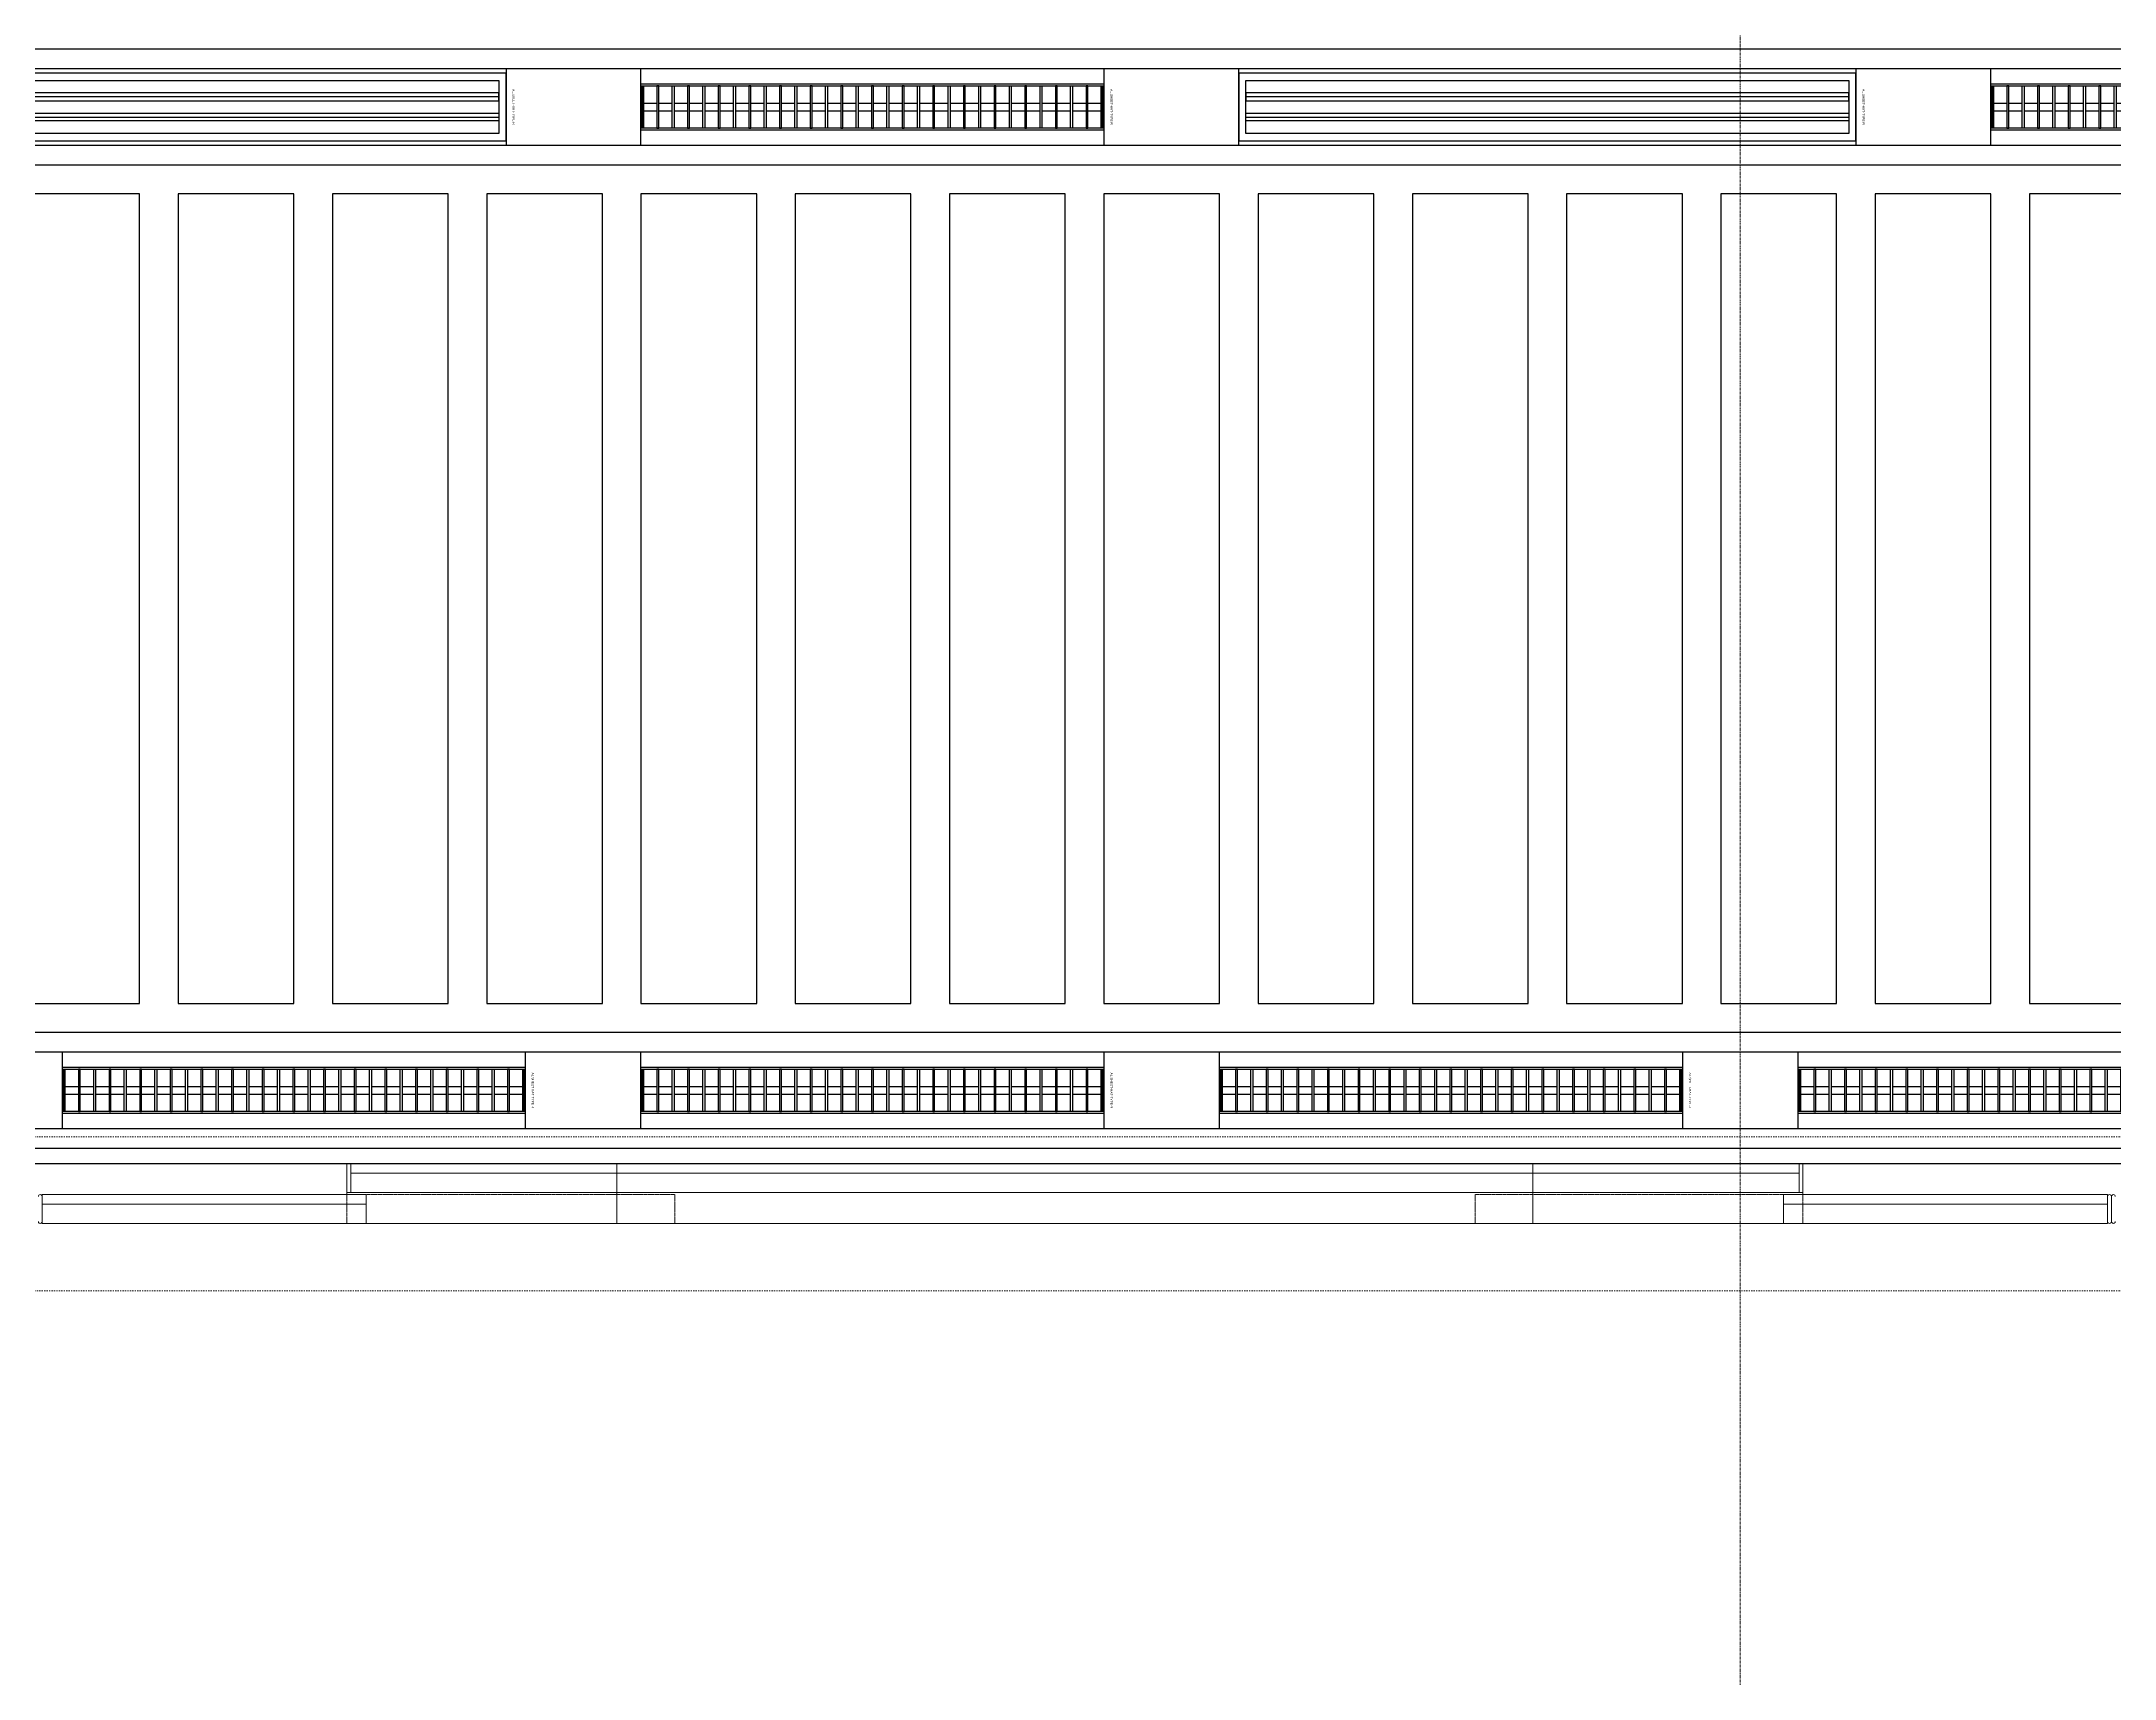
# Model space of a CAD drawing. Header units: millimetres. Extents: x -795739 to -715748, y -34378 to 22353.
# Drawn here: x -760487 to -755112, y -1236 to 3009 of the extents above; entities that cross this region are included whole.
import ezdxf
from ezdxf.enums import TextEntityAlignment as Align
from ezdxf.xclip import XClip

# ---------------------------------------------------------------- set-up
doc = ezdxf.new("R2010")
doc.units = ezdxf.units.MM
doc.header["$XCLIPFRAME"] = 0
for name, pattern in [('DASH', [6.35, 3.175, -3.175]), ('DPA_Grid _ Level 100', [10, 5.5, -1.6, 1.3, -1.6]), ('DPA_Hidden 500', [1.4, 0.8, -0.6])]:
    doc.linetypes.add(name, pattern=pattern)
for name, color, linetype in [('000 - WIPEOUT', 250, 'Continuous'), ('001 - ASCESSORIES', 251, 'Continuous'), ('008 - LIGHTING', 1, 'Continuous'), ('A04_TUBE SERIES', 2, 'Continuous'), ('A11_ALU.SOLID SHEET', 2, 'Continuous')]:
    doc.layers.add(name, color=color, linetype=linetype)
for name, color, linetype, lineweight in [('A-GENM', 1, 'Continuous', 9), ('A-GENM-HDLN', 2, 'DPA_Hidden 500', 9), ('Q-SPCQ', 2, 'Continuous', 9), ('Q-SPCQ-HDLN', 2, 'DASH', 9), ('S-GRID', 251, 'Continuous', 9)]:
    doc.layers.add(name, color=color, linetype=linetype, lineweight=lineweight)

# ---------------------------------------------------------------- blocks, each defined once
blk = doc.blocks.new('DPA_Speciality_PlatformScreenDoor - Length_135300-12767973-4282-01 ENLARGED LOWER PLATFORM LEVEL - REFLECTED CEILING PLAN - SHEET 3')
at = {"layer": 'A-GENM'}
for p, q in [((38587.5, -250), (38389.7, -250)), ((38389.7, -250), (38587.5, -250)), ((38482.5, -250), (38392.5, -250)), ((38392.5, -250), (38482.5, -250)), ((38492.5, -250), (38582.5, -250)), ((38582.5, -250), (38492.5, -250)), ((42962.5, -250), (43160.3, -250)), ((43160.3, -250), (42962.5, -250)), ((43057.5, -250), (42967.5, -250)), ((42967.5, -250), (43057.5, -250)), ((43067.5, -250), (43157.5, -250)), ((43157.5, -250), (43067.5, -250)), ((39140.3, -330), (39264.1, -330)), ((39150.9, -330), (39204, -330)), ((39200.4, -330), (39253.5, -330)), ((40740.3, -330), (40864.1, -330)), ((40750.9, -330), (40804, -330)), ((40800.4, -330), (40853.5, -330))]:
    blk.add_line(p, q, dxfattribs=at)
at = {"layer": 'A-GENM-HDLN'}
for p, q in [((38887.5, -175), (38887.5, -250)), ((38887.5, -175), (39737.5, -175)), ((39737.5, -250), (39737.5, -175)), ((41812.5, -250), (41812.5, -175)), ((42662.5, -175), (41812.5, -175)), ((42662.5, -175), (42662.5, -250)), ((38887.5, -250), (39737.5, -250)), ((42662.5, -250), (41812.5, -250))]:
    blk.add_line(p, q, dxfattribs=at)
at = {"layer": 'Q-SPCQ'}
for p, q in [((38087.5, -245), (38087.5, -180)), ((38087.5, -180), (38087.5, -245)), ((38087.5, -180), (38087.5, -245)), ((38087.5, -245), (38087.5, -180)), ((38937.5, -175), (38097.5, -175)), ((38097.5, -175), (38937.5, -175)), ((38097.5, -175), (38097.5, -225)), ((38097.5, -175), (38097.5, -225)), ((38097.5, -245), (38097.5, -180)), ((38097.5, -180), (38097.5, -245)), ((38127.5, -175), (38907.5, -175)), ((38907.5, -175), (38127.5, -175)), ((38907.5, -175), (38127.5, -175)), ((38127.5, -175), (38907.5, -175)), ((38887.5, -175), (39587.5, -175)), ((38937.5, -225), (38937.5, -175)), ((38937.5, -175), (38937.5, -225)), ((39587.5, -175), (39587.5, -330)), ((39587.5, -175), (41962.5, -175)), ((39587.5, -330), (39587.5, -175)), ((39587.5, -200), (39587.5, -175.9)), ((39587.5, -175.9), (39587.5, -200)), ((39587.5, -305), (39587.5, -200)), ((39587.5, -200), (39587.5, -305)), ((41962.5, -175), (41962.5, -330)), ((41962.5, -175), (42662.5, -175)), ((41962.5, -330), (41962.5, -175)), ((41962.5, -200), (41962.5, -175.9)), ((41962.5, -175.9), (41962.5, -200)), ((41962.5, -305), (41962.5, -200)), ((41962.5, -200), (41962.5, -305)), ((42612.5, -175), (43452.5, -175)), ((43452.5, -175), (42612.5, -175)), ((42612.5, -175), (42612.5, -225)), ((42612.5, -225), (42612.5, -175)), ((43422.5, -175), (42642.5, -175)), ((42642.5, -175), (43422.5, -175)), ((42642.5, -175), (43422.5, -175)), ((43422.5, -175), (42642.5, -175)), ((43452.5, -225), (43452.5, -175)), ((43452.5, -225), (43452.5, -175)), ((43452.5, -180), (43452.5, -245)), ((43452.5, -245), (43452.5, -180)), ((38097.5, -225), (38937.5, -225)), ((38937.5, -225), (38097.5, -225)), ((38097.5, -250), (38097.5, -225)), ((38097.5, -225), (38097.5, -250)), ((38937.5, -225), (38097.5, -225)), ((38097.5, -225), (38097.5, -250)), ((38097.5, -250), (38097.5, -225)), ((38097.5, -225), (38937.5, -225)), ((38937.5, -225), (38097.5, -225)), ((38097.5, -225), (38937.5, -225)), ((38097.5, -250), (38937.5, -250)), ((38937.5, -250), (38097.5, -250)), ((38097.5, -250), (38937.5, -250)), ((38937.5, -250), (38097.5, -250)), ((38907.5, -225), (38127.5, -225)), ((38127.5, -225), (38907.5, -225)), ((38127.5, -225), (38907.5, -225)), ((38907.5, -225), (38127.5, -225)), ((38887.5, -225), (38147.5, -225)), ((38147.5, -225), (38887.5, -225)), ((38887.5, -225), (38147.5, -225)), ((38147.5, -225), (38887.5, -225)), ((38887.5, -250), (38147.5, -250)), ((38147.5, -250), (38887.5, -250)), ((38887.5, -250), (38147.5, -250)), ((38147.5, -250), (38887.5, -250)), ((38887.5, -305), (38887.5, -250)), ((38887.5, -250), (38887.5, -330)), ((38897.5, -255), (38887.5, -255)), ((38887.5, -255), (38887.5, -330)), ((38887.5, -330), (38887.5, -255)), ((38887.5, -255), (38897.5, -255)), ((38897.5, -330), (38897.5, -255)), ((38897.5, -255), (38897.5, -330)), ((39587.5, -255), (38897.5, -255)), ((38897.5, -255), (39587.5, -255)), ((38897.5, -255), (38897.5, -305)), ((38897.5, -255), (38897.5, -305)), ((38937.5, -225), (38937.5, -250)), ((38937.5, -225), (38937.5, -250)), ((38937.5, -250), (38937.5, -225)), ((38937.5, -225), (38937.5, -250)), ((38947.5, -255), (39527.5, -255)), ((39527.5, -255), (38947.5, -255)), ((39537.5, -255), (38947.5, -255)), ((38947.5, -255), (39537.5, -255)), ((41962.5, -255), (39587.5, -255)), ((39587.5, -255), (41962.5, -255)), ((39587.5, -255), (39587.5, -305)), ((39587.5, -255), (39587.5, -305)), ((39587.5, -305), (39587.5, -255)), ((39587.5, -255), (39587.5, -305)), ((41912.5, -255), (39637.5, -255)), ((39637.5, -255), (41912.5, -255)), ((39647.5, -255), (41902.5, -255)), ((41902.5, -255), (39647.5, -255)), ((41962.5, -255), (42652.5, -255)), ((42652.5, -255), (41962.5, -255)), ((41962.5, -255), (41962.5, -305)), ((41962.5, -305), (41962.5, -255)), ((41962.5, -305), (41962.5, -255)), ((41962.5, -255), (41962.5, -305)), ((42012.5, -255), (42602.5, -255)), ((42602.5, -255), (42012.5, -255)), ((42602.5, -255), (42022.5, -255)), ((42022.5, -255), (42602.5, -255)), ((43452.5, -225), (42612.5, -225)), ((42612.5, -225), (43452.5, -225)), ((42612.5, -250), (42612.5, -225)), ((42612.5, -250), (42612.5, -225)), ((43452.5, -225), (42612.5, -225)), ((42612.5, -225), (42612.5, -250)), ((42612.5, -250), (42612.5, -225)), ((42612.5, -225), (43452.5, -225)), ((42612.5, -225), (43452.5, -225)), ((43452.5, -225), (42612.5, -225)), ((43452.5, -250), (42612.5, -250)), ((42612.5, -250), (43452.5, -250)), ((42612.5, -250), (43452.5, -250)), ((43452.5, -250), (42612.5, -250)), ((42642.5, -225), (43422.5, -225)), ((43422.5, -225), (42642.5, -225)), ((43422.5, -225), (42642.5, -225)), ((42642.5, -225), (43422.5, -225)), ((42652.5, -255), (42652.5, -330)), ((42662.5, -255), (42652.5, -255)), ((42652.5, -255), (42662.5, -255)), ((42652.5, -330), (42652.5, -255)), ((42652.5, -305), (42652.5, -255)), ((42652.5, -305), (42652.5, -255)), ((42662.5, -225), (43402.5, -225)), ((43402.5, -225), (42662.5, -225)), ((42662.5, -225), (43402.5, -225)), ((43402.5, -225), (42662.5, -225)), ((42662.5, -250), (43402.5, -250)), ((43402.5, -250), (42662.5, -250)), ((42662.5, -250), (43402.5, -250)), ((43402.5, -250), (42662.5, -250)), ((42662.5, -330), (42662.5, -250)), ((42662.5, -250), (42662.5, -305)), ((42662.5, -330), (42662.5, -255)), ((42662.5, -255), (42662.5, -330)), ((43452.5, -225), (43452.5, -250)), ((43452.5, -250), (43452.5, -225)), ((43452.5, -250), (43452.5, -225)), ((43452.5, -225), (43452.5, -250)), ((38887.5, -329.1), (38887.5, -305)), ((39587.5, -305), (38897.5, -305)), ((38897.5, -305), (39577.5, -305)), ((38897.5, -305), (38897.5, -330)), ((38897.5, -305), (38897.5, -330)), ((38897.5, -305), (39577.5, -305)), ((39577.5, -305), (38897.5, -305)), ((38897.5, -330), (38897.5, -305)), ((38897.5, -305), (38897.5, -330)), ((39587.5, -305), (38897.5, -305)), ((38897.5, -305), (39587.5, -305)), ((39527.5, -305), (38947.5, -305)), ((38947.5, -305), (39527.5, -305)), ((39527.5, -305), (38947.5, -305)), ((38947.5, -305), (39527.5, -305)), ((39537.5, -305), (38947.5, -305)), ((38947.5, -305), (39537.5, -305)), ((38947.5, -305), (39527.5, -305)), ((39527.5, -305), (38947.5, -305)), ((39577.5, -305), (39587.5, -305)), ((39587.5, -329.1), (39587.5, -305)), ((41962.5, -305), (39587.5, -305)), ((39587.5, -305), (39597.5, -305)), ((39587.5, -330), (39587.5, -305)), ((39587.5, -305), (39587.5, -330)), ((41962.5, -305), (39587.5, -305)), ((39587.5, -305), (41962.5, -305)), ((39587.5, -305), (39587.5, -329.1)), ((39587.5, -330), (39587.5, -305)), ((39587.5, -305), (39587.5, -330)), ((39597.5, -305), (41952.5, -305)), ((39597.5, -305), (41952.5, -305)), ((41952.5, -305), (39597.5, -305)), ((41912.5, -305), (39637.5, -305)), ((39637.5, -305), (41912.5, -305)), ((41902.5, -305), (39647.5, -305)), ((39647.5, -305), (41902.5, -305)), ((41902.5, -305), (39647.5, -305)), ((39647.5, -305), (41902.5, -305)), ((39647.5, -305), (41902.5, -305)), ((41902.5, -305), (39647.5, -305)), ((41952.5, -305), (41962.5, -305)), ((41962.5, -329.1), (41962.5, -305)), ((41962.5, -305), (41972.5, -305)), ((42652.5, -305), (41962.5, -305)), ((41962.5, -305), (41962.5, -330)), ((41962.5, -330), (41962.5, -305)), ((41962.5, -305), (42652.5, -305)), ((42652.5, -305), (41962.5, -305)), ((41962.5, -305), (41962.5, -329.1)), ((41962.5, -330), (41962.5, -305)), ((41962.5, -305), (41962.5, -330)), ((41972.5, -305), (42652.5, -305)), ((42652.5, -305), (41972.5, -305)), ((41972.5, -305), (42652.5, -305)), ((42012.5, -305), (42602.5, -305)), ((42602.5, -305), (42012.5, -305)), ((42022.5, -305), (42602.5, -305)), ((42602.5, -305), (42022.5, -305)), ((42022.5, -305), (42602.5, -305)), ((42602.5, -305), (42022.5, -305)), ((42602.5, -305), (42022.5, -305)), ((42022.5, -305), (42602.5, -305)), ((42652.5, -330), (42652.5, -305)), ((42652.5, -330), (42652.5, -305)), ((42652.5, -305), (42652.5, -330)), ((42652.5, -330), (42652.5, -305)), ((42662.5, -305), (42662.5, -329.1)), ((38887.5, -330), (39587.5, -330)), ((38887.5, -330), (38897.5, -330)), ((38897.5, -330), (38887.5, -330)), ((39577.5, -330), (38897.5, -330)), ((38897.5, -330), (39587.5, -330)), ((38897.5, -330), (39577.5, -330)), ((39577.5, -330), (38897.5, -330)), ((39527.5, -330), (38947.5, -330)), ((38947.5, -330), (39527.5, -330)), ((39527.5, -330), (38947.5, -330)), ((38947.5, -330), (39527.5, -330)), ((39587.5, -330), (39577.5, -330)), ((39587.5, -330), (41962.5, -330)), ((39597.5, -330), (39587.5, -330)), ((39587.5, -330), (41962.5, -330)), ((41952.5, -330), (39597.5, -330)), ((39597.5, -330), (41952.5, -330)), ((41952.5, -330), (39597.5, -330)), ((41902.5, -330), (39647.5, -330)), ((39647.5, -330), (41902.5, -330)), ((41902.5, -330), (39647.5, -330)), ((39647.5, -330), (41902.5, -330)), ((41962.5, -330), (41952.5, -330)), ((41962.5, -330), (42662.5, -330)), ((41962.5, -330), (42652.5, -330)), ((41972.5, -330), (41962.5, -330)), ((42652.5, -330), (41972.5, -330)), ((42652.5, -330), (41972.5, -330)), ((41972.5, -330), (42652.5, -330)), ((42022.5, -330), (42602.5, -330)), ((42602.5, -330), (42022.5, -330)), ((42022.5, -330), (42602.5, -330)), ((42602.5, -330), (42022.5, -330)), ((42652.5, -330), (42662.5, -330)), ((42662.5, -330), (42652.5, -330))]:
    blk.add_line(p, q, dxfattribs=at)
for centre, start, end in [((38082.5, -180), 0, 180), ((38082.5, -180), 60, 120), ((38082.5, -180), 360, 30), ((38092.5, -180), 0, 180), ((38092.5, -180), 150, 180), ((38092.5, -180), 60, 120), ((38092.5, -180), 0, 45), ((43457.5, -180), 0, 180), ((43457.5, -180), 135, 180), ((38082.5, -245), 180, 0), ((38082.5, -245), 240, 300), ((38082.5, -245), 330, 0), ((38092.5, -245), 180, 210), ((38092.5, -245), 180, 360), ((38092.5, -245), 240, 300), ((38092.5, -245), 330, 360), ((43457.5, -245), 180, 210), ((43457.5, -245), 180, 0)]:
    blk.add_arc(centre, 5, start, end, dxfattribs=at)
at = {"layer": 'Q-SPCQ-HDLN'}
for p, q in [((73451.3, 0), (3946, 0)), ((73451.3, -330), (3946, -330)), ((73451.3, -400), (3946, -400))]:
    blk.add_line(p, q, dxfattribs=at)
blk = doc.blocks.new('*U1241')
at = {"layer": 'S-GRID', "linetype": 'DPA_Grid _ Level 100'}
blk.add_line((22800, -21374.7), (22800, 16961.2), dxfattribs=at)
blk = doc.blocks.new('*U668')
at = {"layer": '001 - ASCESSORIES', "color": 0, "linetype": 'ByBlock'}
blk.add_lwpolyline([(800, 87.5), (-800, 87.5), (-800, -87.5), (800, -87.5)], close=True, dxfattribs=at)
at = {"layer": '001 - ASCESSORIES', "linetype": 'ByBlock'}
for points in [[(-781.5, 69), (781.5, 69), (781.5, -69), (-781.5, -69)], [(781.5, 36.3), (-781.5, 36.3), (-781.5, 16.3), (781.5, 16.3)], [(-781.5, -16.3), (781.5, -16.3), (781.5, -36.3), (-781.5, -36.3)]]:
    blk.add_lwpolyline(points, close=True, dxfattribs=at)
for points in [[(781.5, 26.3), (-781.5, 26.3)], [(-781.5, -26.3), (781.5, -26.3)]]:
    blk.add_lwpolyline(points, dxfattribs=at)
blk = doc.blocks.new('*U666')
at = {"color": 1}
blk.add_wipeout([(600, -60), (-600, -60), (-600, 60), (600, 60)], dxfattribs=at).dxf.layer = '000 - WIPEOUT'
at = {"layer": '001 - ASCESSORIES', "color": 0}
blk.add_lwpolyline([(600, -60), (-600, -60), (-600, 60), (600, 60)], close=True, dxfattribs=at)
at = {"layer": '001 - ASCESSORIES'}
for points in [[(-593.5, -55), (-598.5, -55), (-598.5, 55), (-593.5, 55)], [(595, -55), (-595, -55), (-595, 55), (595, 55)], [(-558.8, -55), (-553.8, -55), (-553.8, 55), (-558.8, 55)], [(-514, -55), (-519, -55), (-519, 55), (-514, 55)], [(-479.3, -55), (-474.3, -55), (-474.3, 55), (-479.3, 55)], [(-434.6, -55), (-439.6, -55), (-439.6, 55), (-434.6, 55)], [(-399.8, -55), (-394.8, -55), (-394.8, 55), (-399.8, 55)], [(-355.1, -55), (-360.1, -55), (-360.1, 55), (-355.1, 55)], [(-320.4, -55), (-315.4, -55), (-315.4, 55), (-320.4, 55)], [(-275.6, -55), (-280.6, -55), (-280.6, 55), (-275.6, 55)], [(-240.9, -55), (-235.9, -55), (-235.9, 55), (-240.9, 55)], [(-196.2, -55), (-201.2, -55), (-201.2, 55), (-196.2, 55)], [(-161.4, -55), (-156.4, -55), (-156.4, 55), (-161.4, 55)], [(-116.7, -55), (-121.7, -55), (-121.7, 55), (-116.7, 55)], [(-82, -55), (-77, -55), (-77, 55), (-82, 55)], [(-37.2, -55), (-42.2, -55), (-42.2, 55), (-37.2, 55)], [(-2.5, -55), (2.5, -55), (2.5, 55), (-2.5, 55)], [(42.2, -55), (37.2, -55), (37.2, 55), (42.2, 55)], [(77, -55), (82, -55), (82, 55), (77, 55)], [(121.7, -55), (116.7, -55), (116.7, 55), (121.7, 55)], [(156.4, -55), (161.4, -55), (161.4, 55), (156.4, 55)], [(201.2, -55), (196.2, -55), (196.2, 55), (201.2, 55)], [(235.9, -55), (240.9, -55), (240.9, 55), (235.9, 55)], [(280.6, -55), (275.6, -55), (275.6, 55), (280.6, 55)], [(315.4, -55), (320.4, -55), (320.4, 55), (315.4, 55)], [(360.1, -55), (355.1, -55), (355.1, 55), (360.1, 55)], [(394.8, -55), (399.8, -55), (399.8, 55), (394.8, 55)], [(439.6, -55), (434.6, -55), (434.6, 55), (439.6, 55)], [(474.3, -55), (479.3, -55), (479.3, 55), (474.3, 55)], [(519, -55), (514, -55), (514, 55), (519, 55)], [(553.8, -55), (558.8, -55), (558.8, 55), (553.8, 55)], [(598.5, -55), (593.5, -55), (593.5, 55), (598.5, 55)]]:
    blk.add_lwpolyline(points, close=True, dxfattribs=at)
for points in [[(-593.5, 10), (-558.8, 10)], [(-553.8, 10), (-519, 10)], [(-514, 10), (-479.3, 10)], [(-474.3, 10), (-439.6, 10)], [(-434.6, 10), (-399.8, 10)], [(-394.8, 10), (-360.1, 10)], [(-355.1, 10), (-320.4, 10)], [(-315.4, 10), (-280.6, 10)], [(-275.6, 10), (-240.9, 10)], [(-235.9, 10), (-201.2, 10)], [(-196.2, 10), (-161.4, 10)], [(-156.4, 10), (-121.7, 10)], [(-116.7, 10), (-82, 10)], [(-77, 10), (-42.2, 10)], [(-37.2, 10), (-2.5, 10)], [(2.5, 10), (37.2, 10)], [(42.2, 10), (77, 10)], [(82, 10), (116.7, 10)], [(121.7, 10), (156.4, 10)], [(161.4, 10), (196.2, 10)], [(201.2, 10), (235.9, 10)], [(240.9, 10), (275.6, 10)], [(280.6, 10), (315.4, 10)], [(320.4, 10), (355.1, 10)], [(360.1, 10), (394.8, 10)], [(399.8, 10), (434.6, 10)], [(439.6, 10), (474.3, 10)], [(479.3, 10), (514, 10)], [(519, 10), (553.8, 10)], [(558.8, 10), (593.5, 10)], [(-593.5, -10), (-558.8, -10)], [(-553.8, -10), (-519, -10)], [(-514, -10), (-479.3, -10)], [(-474.3, -10), (-439.6, -10)], [(-434.6, -10), (-399.8, -10)], [(-394.8, -10), (-360.1, -10)], [(-355.1, -10), (-320.4, -10)], [(-315.4, -10), (-280.6, -10)], [(-275.6, -10), (-240.9, -10)], [(-235.9, -10), (-201.2, -10)], [(-196.2, -10), (-161.4, -10)], [(-156.4, -10), (-121.7, -10)], [(-116.7, -10), (-82, -10)], [(-77, -10), (-42.2, -10)], [(-37.2, -10), (-2.5, -10)], [(2.5, -10), (37.2, -10)], [(42.2, -10), (77, -10)], [(82, -10), (116.7, -10)], [(121.7, -10), (156.4, -10)], [(161.4, -10), (196.2, -10)], [(201.2, -10), (235.9, -10)], [(240.9, -10), (275.6, -10)], [(280.6, -10), (315.4, -10)], [(320.4, -10), (355.1, -10)], [(360.1, -10), (394.8, -10)], [(399.8, -10), (434.6, -10)], [(439.6, -10), (474.3, -10)], [(479.3, -10), (514, -10)], [(519, -10), (553.8, -10)], [(558.8, -10), (593.5, -10)]]:
    blk.add_lwpolyline(points, dxfattribs=at)
blk = doc.blocks.new('*U919')
at = {"layer": 'A11_ALU.SOLID SHEET', "color": 0}
blk.add_lwpolyline([(350, -98.8), (350, 98.8), (0, 98.8), (0, -98.8)], close=True, dxfattribs=at)
at = {"layer": 'Defpoints', "color": 250}
blk.add_point((0, 0), dxfattribs=at)
blk.add_text('AL.SHEET-HAT-TYPE-R', height=6, rotation=270, dxfattribs=at).set_placement((15, 0), align=Align.BOTTOM_CENTER)
blk = doc.blocks.new('*U925')
blk.add_attdef('EXTR.OVL-LENGTH_', (-25, -59.1), '', height=5)
blk.add_wipeout([(-25, 0), (25, 0), (25, 67400), (-25, 67400)]).dxf.layer = '000 - WIPEOUT'
at = {"layer": 'A04_TUBE SERIES', "color": 0}
blk.add_lwpolyline([(-25, 0), (25, 0), (25, 67400), (-25, 67400)], close=True, dxfattribs=at)
blk = doc.blocks.new('*U926')
blk.add_attdef('EXTR.OVL-LENGTH_', (-25, -59.1), '', height=5)
blk.add_wipeout([(-25, 0), (25, 0), (25, 67400), (-25, 67400)]).dxf.layer = '000 - WIPEOUT'
at = {"layer": 'A04_TUBE SERIES', "color": 0}
blk.add_lwpolyline([(-25, 0), (25, 0), (25, 67400), (-25, 67400)], close=True, dxfattribs=at)
blk = doc.blocks.new('*U920')
at = {"layer": 'A11_ALU.SOLID SHEET', "color": 0}
blk.add_lwpolyline([(300, -98.8), (300, 98.8), (0, 98.8), (0, -98.8)], close=True, dxfattribs=at)
at = {"layer": 'Defpoints', "color": 250}
blk.add_point((0, 0), dxfattribs=at)
blk.add_text('AL.SHEET-HAT-TYPE-R', height=6, rotation=270, dxfattribs=at).set_placement((15, 0), align=Align.BOTTOM_CENTER)
blk = doc.blocks.new('*U927')
blk.add_attdef('EXTR.OVL-LENGTH_', (-25, -59.1), '', height=5)
blk.add_wipeout([(-25, 0), (25, 0), (25, 67400), (-25, 67400)]).dxf.layer = '000 - WIPEOUT'
at = {"layer": 'A04_TUBE SERIES', "color": 0}
blk.add_lwpolyline([(-25, 0), (25, 0), (25, 67400), (-25, 67400)], close=True, dxfattribs=at)
blk = doc.blocks.new('*U928')
blk.add_attdef('EXTR.OVL-LENGTH_', (-25, -59.1), '', height=5)
blk.add_wipeout([(-25, 0), (25, 0), (25, 67400), (-25, 67400)]).dxf.layer = '000 - WIPEOUT'
at = {"layer": 'A04_TUBE SERIES', "color": 0}
blk.add_lwpolyline([(-25, 0), (25, 0), (25, 67400), (-25, 67400)], close=True, dxfattribs=at)
blk = doc.blocks.new('*U929')
at = {"color": 3}
for points in [[(-1050, 9550), (1050, 9550), (1050, 9250), (-1050, 9250)], [(-1050, 9150), (1050, 9150), (1050, 8850), (-1050, 8850)], [(-1050, 8750), (1050, 8750), (1050, 8450), (-1050, 8450)], [(-1050, 8350), (1050, 8350), (1050, 8050), (-1050, 8050)], [(-1050, 7950), (1050, 7950), (1050, 7650), (-1050, 7650)], [(-1050, 7550), (1050, 7550), (1050, 7250), (-1050, 7250)], [(-1050, 7150), (1050, 7150), (1050, 6850), (-1050, 6850)], [(-1050, 6750), (1050, 6750), (1050, 6450), (-1050, 6450)], [(-1050, 6350), (1050, 6350), (1050, 6050), (-1050, 6050)], [(-1050, 5950), (1050, 5950), (1050, 5650), (-1050, 5650)], [(-1050, 5550), (1050, 5550), (1050, 5250), (-1050, 5250)], [(-1050, 5150), (1050, 5150), (1050, 4850), (-1050, 4850)], [(-1050, 4750), (1050, 4750), (1050, 4450), (-1050, 4450)], [(-1050, 4350), (1050, 4350), (1050, 4050), (-1050, 4050)]]:
    blk.add_wipeout(points, dxfattribs=at).dxf.layer = '000 - WIPEOUT'
at = {"layer": 'A11_ALU.SOLID SHEET', "color": 0, "linetype": 'ByBlock'}
for points in [[(-1050, 9250), (1050, 9250), (1050, 9550), (-1050, 9550)], [(-1050, 8850), (1050, 8850), (1050, 9150), (-1050, 9150)], [(-1050, 8450), (1050, 8450), (1050, 8750), (-1050, 8750)], [(-1050, 8050), (1050, 8050), (1050, 8350), (-1050, 8350)], [(-1050, 7650), (1050, 7650), (1050, 7950), (-1050, 7950)], [(-1050, 7250), (1050, 7250), (1050, 7550), (-1050, 7550)], [(-1050, 6850), (1050, 6850), (1050, 7150), (-1050, 7150)], [(-1050, 6450), (1050, 6450), (1050, 6750), (-1050, 6750)], [(-1050, 6050), (1050, 6050), (1050, 6350), (-1050, 6350)], [(-1050, 5650), (1050, 5650), (1050, 5950), (-1050, 5950)], [(-1050, 5250), (1050, 5250), (1050, 5550), (-1050, 5550)], [(-1050, 4850), (1050, 4850), (1050, 5150), (-1050, 5150)], [(-1050, 4450), (1050, 4450), (1050, 4750), (-1050, 4750)], [(-1050, 4050), (1050, 4050), (1050, 4350), (-1050, 4350)]]:
    blk.add_lwpolyline(points, close=True, dxfattribs=at)
blk = doc.blocks.new('*U1025')
blk.add_lwpolyline([(-107450, -550), (27650, -550), (27650, -3480), (-107450, -3480)], close=True)
at = {"layer": '008 - LIGHTING'}
for p in [(-15400, -740), (-15400, -740), (-15400, -740), (-11900, -740), (-11900, -740), (-11900, -740)]:
    blk.add_blockref('*U668', p, dxfattribs=at)
at = {"layer": 'A11_ALU.SOLID SHEET', "color": 1}
for name, p in [('*U919', (-14600, -740)), ('*U919', (-13050, -740)), ('*U919', (-11100, -740)), ('*U920', (-16050, -3290)), ('*U920', (-14550, -3290)), ('*U920', (-13050, -3290)), ('*U920', (-11550, -3290))]:
    blk.add_blockref(name, p, dxfattribs=at)
at = {"layer": '008 - LIGHTING'}
for p in [(-13650, -740), (-10150, -740), (-15150, -3290), (-13650, -3290), (-12150, -3290), (-10650, -3290)]:
    blk.add_blockref('*U666', p, dxfattribs=at)
at = {"layer": 'A04_TUBE SERIES', "linetype": 'ByBlock', "rotation": 270}
for name, p in [('*U926', (-39850, -615)), ('*U925', (-39850, -865)), ('*U928', (-39850, -3165)), ('*U927', (-39850, -3415))]:
    blk.add_blockref(name, p, dxfattribs=at)
at = {"layer": 'A11_ALU.SOLID SHEET', "linetype": 'ByBlock', "rotation": 90}
blk.add_blockref('*U929', (-6300, -2015), dxfattribs=at)
at = {"layer": '008 - LIGHTING'}
for p in [(-13650, -740), (-10150, -740), (-15150, -3290), (-13650, -3290), (-12150, -3290), (-10650, -3290)]:
    blk.add_blockref('*U666', p, dxfattribs=at)
for p in [(-13650, -740), (-10150, -740), (-15150, -3290), (-13650, -3290), (-12150, -3290), (-10650, -3290)]:
    blk.add_blockref('*U666', p, dxfattribs=at)
blk = doc.blocks.new('DPA_Speciality_PlatformScreenDoor - Length_135300-12767973-4180-01 LOWER PLATFORM LEVEL - REFLECTED CEILING PLAN')
at = {"layer": 'A-GENM'}
for p, q in [((38482.5, -250), (38392.5, -250)), ((38392.5, -250), (38482.5, -250)), ((38587.5, -250), (38397.4, -250)), ((38397.4, -250), (38587.5, -250)), ((38492.5, -250), (38582.5, -250)), ((38582.5, -250), (38492.5, -250)), ((42962.5, -250), (43152.6, -250)), ((43152.6, -250), (42962.5, -250)), ((43057.5, -250), (42967.5, -250)), ((42967.5, -250), (43057.5, -250)), ((43067.5, -250), (43157.5, -250)), ((43157.5, -250), (43067.5, -250)), ((39140.3, -330), (39264.1, -330)), ((39151.2, -330), (39204, -330)), ((39200.4, -330), (39253.5, -330)), ((40740.3, -330), (40864.1, -330)), ((40750.9, -330), (40804, -330)), ((40800.4, -330), (40853.5, -330))]:
    blk.add_line(p, q, dxfattribs=at)
at = {"layer": 'A-GENM-HDLN'}
for p, q in [((38887.5, -175), (38887.5, -250)), ((38887.5, -175), (39737.5, -175)), ((39737.5, -250), (39737.5, -175)), ((41812.5, -250), (41812.5, -175)), ((42662.5, -175), (41812.5, -175)), ((42662.5, -175), (42662.5, -250)), ((38887.5, -250), (39737.5, -250)), ((42662.5, -250), (41812.5, -250))]:
    blk.add_line(p, q, dxfattribs=at)
at = {"layer": 'Q-SPCQ'}
for p, q in [((38087.5, -245), (38087.5, -180)), ((38087.5, -180), (38087.5, -245)), ((38087.5, -180), (38087.5, -245)), ((38087.5, -245), (38087.5, -180)), ((38937.5, -175), (38097.5, -175)), ((38097.5, -175), (38937.5, -175)), ((38097.5, -175), (38097.5, -225)), ((38097.5, -175), (38097.5, -225)), ((38097.5, -245), (38097.5, -180)), ((38097.5, -180), (38097.5, -245)), ((38127.5, -175), (38907.5, -175)), ((38907.5, -175), (38127.5, -175)), ((38907.5, -175), (38127.5, -175)), ((38127.5, -175), (38907.5, -175)), ((38887.5, -175), (39587.5, -175)), ((38937.5, -225), (38937.5, -175)), ((38937.5, -175), (38937.5, -225)), ((39587.5, -175), (39587.5, -330)), ((39587.5, -175), (41962.5, -175)), ((39587.5, -330), (39587.5, -175)), ((39587.5, -200), (39587.5, -187.5)), ((39587.5, -187.5), (39587.5, -200)), ((39587.5, -305), (39587.5, -200)), ((39587.5, -200), (39587.5, -305)), ((41962.5, -175), (41962.5, -330)), ((41962.5, -175), (42662.5, -175)), ((41962.5, -330), (41962.5, -175)), ((41962.5, -200), (41962.5, -187.5)), ((41962.5, -187.5), (41962.5, -200)), ((41962.5, -305), (41962.5, -200)), ((41962.5, -200), (41962.5, -305)), ((42612.5, -175), (43452.5, -175)), ((43452.5, -175), (42612.5, -175)), ((42612.5, -175), (42612.5, -225)), ((42612.5, -225), (42612.5, -175)), ((43422.5, -175), (42642.5, -175)), ((42642.5, -175), (43422.5, -175)), ((42642.5, -175), (43422.5, -175)), ((43422.5, -175), (42642.5, -175)), ((43452.5, -225), (43452.5, -175)), ((43452.5, -225), (43452.5, -175)), ((43452.5, -180), (43452.5, -245)), ((43452.5, -245), (43452.5, -180)), ((38097.5, -225), (38937.5, -225)), ((38937.5, -225), (38097.5, -225)), ((38097.5, -250), (38097.5, -225)), ((38097.5, -225), (38097.5, -250)), ((38937.5, -225), (38097.5, -225)), ((38097.5, -225), (38097.5, -250)), ((38097.5, -250), (38097.5, -225)), ((38097.5, -225), (38937.5, -225)), ((38937.5, -225), (38097.5, -225)), ((38097.5, -225), (38937.5, -225)), ((38097.5, -250), (38937.5, -250)), ((38937.5, -250), (38097.5, -250)), ((38097.5, -250), (38937.5, -250)), ((38937.5, -250), (38097.5, -250)), ((38907.5, -225), (38127.5, -225)), ((38127.5, -225), (38907.5, -225)), ((38127.5, -225), (38907.5, -225)), ((38907.5, -225), (38127.5, -225)), ((38887.5, -225), (38147.5, -225)), ((38147.5, -225), (38887.5, -225)), ((38887.5, -225), (38147.5, -225)), ((38147.5, -225), (38887.5, -225)), ((38887.5, -250), (38147.5, -250)), ((38147.5, -250), (38887.5, -250)), ((38887.5, -250), (38147.5, -250)), ((38147.5, -250), (38887.5, -250)), ((38887.5, -305), (38887.5, -250)), ((38887.5, -250), (38887.5, -330)), ((38897.5, -255), (38887.5, -255)), ((38887.5, -255), (38887.5, -330)), ((38887.5, -330), (38887.5, -255)), ((38887.5, -255), (38897.5, -255)), ((38897.5, -330), (38897.5, -255)), ((38897.5, -255), (38897.5, -330)), ((39587.5, -255), (38897.5, -255)), ((38897.5, -255), (39587.5, -255)), ((38897.5, -255), (38897.5, -305)), ((38897.5, -255), (38897.5, -305)), ((38937.5, -225), (38937.5, -250)), ((38937.5, -225), (38937.5, -250)), ((38937.5, -250), (38937.5, -225)), ((38937.5, -225), (38937.5, -250)), ((38947.5, -255), (39527.5, -255)), ((39527.5, -255), (38947.5, -255)), ((39537.5, -255), (38947.5, -255)), ((38947.5, -255), (39537.5, -255)), ((41962.5, -255), (39587.5, -255)), ((39587.5, -255), (41962.5, -255)), ((39587.5, -255), (39587.5, -305)), ((39587.5, -255), (39587.5, -305)), ((39587.5, -305), (39587.5, -255)), ((39587.5, -255), (39587.5, -305)), ((41912.5, -255), (39637.5, -255)), ((39637.5, -255), (41912.5, -255)), ((39647.5, -255), (41902.5, -255)), ((41902.5, -255), (39647.5, -255)), ((41962.5, -255), (42652.5, -255)), ((42652.5, -255), (41962.5, -255)), ((41962.5, -255), (41962.5, -305)), ((41962.5, -305), (41962.5, -255)), ((41962.5, -305), (41962.5, -255)), ((41962.5, -255), (41962.5, -305)), ((42012.5, -255), (42602.5, -255)), ((42602.5, -255), (42012.5, -255)), ((42602.5, -255), (42022.5, -255)), ((42022.5, -255), (42602.5, -255)), ((43452.5, -225), (42612.5, -225)), ((42612.5, -225), (43452.5, -225)), ((42612.5, -250), (42612.5, -225)), ((42612.5, -250), (42612.5, -225)), ((43452.5, -225), (42612.5, -225)), ((42612.5, -225), (42612.5, -250)), ((42612.5, -250), (42612.5, -225)), ((42612.5, -225), (43452.5, -225)), ((42612.5, -225), (43452.5, -225)), ((43452.5, -225), (42612.5, -225)), ((43452.5, -250), (42612.5, -250)), ((42612.5, -250), (43452.5, -250)), ((42612.5, -250), (43452.5, -250)), ((43452.5, -250), (42612.5, -250)), ((42642.5, -225), (43422.5, -225)), ((43422.5, -225), (42642.5, -225)), ((43422.5, -225), (42642.5, -225)), ((42642.5, -225), (43422.5, -225)), ((42652.5, -255), (42652.5, -330)), ((42662.5, -255), (42652.5, -255)), ((42652.5, -255), (42662.5, -255)), ((42652.5, -330), (42652.5, -255)), ((42652.5, -305), (42652.5, -255)), ((42652.5, -305), (42652.5, -255)), ((42662.5, -225), (43402.5, -225)), ((43402.5, -225), (42662.5, -225)), ((42662.5, -225), (43402.5, -225)), ((43402.5, -225), (42662.5, -225)), ((42662.5, -250), (43402.5, -250)), ((43402.5, -250), (42662.5, -250)), ((42662.5, -250), (43402.5, -250)), ((43402.5, -250), (42662.5, -250)), ((42662.5, -330), (42662.5, -250)), ((42662.5, -250), (42662.5, -305)), ((42662.5, -330), (42662.5, -255)), ((42662.5, -255), (42662.5, -330)), ((43452.5, -225), (43452.5, -250)), ((43452.5, -250), (43452.5, -225)), ((43452.5, -250), (43452.5, -225)), ((43452.5, -225), (43452.5, -250)), ((38887.5, -317.5), (38887.5, -305)), ((39587.5, -305), (38897.5, -305)), ((38897.5, -305), (39577.5, -305)), ((38897.5, -305), (38897.5, -330)), ((38897.5, -305), (38897.5, -330)), ((38897.5, -305), (39577.5, -305)), ((39577.5, -305), (38897.5, -305)), ((38897.5, -330), (38897.5, -305)), ((38897.5, -305), (38897.5, -330)), ((39587.5, -305), (38897.5, -305)), ((38897.5, -305), (39587.5, -305)), ((39527.5, -305), (38947.5, -305)), ((38947.5, -305), (39527.5, -305)), ((39527.5, -305), (38947.5, -305)), ((38947.5, -305), (39527.5, -305)), ((39537.5, -305), (38947.5, -305)), ((38947.5, -305), (39537.5, -305)), ((38947.5, -305), (39527.5, -305)), ((39527.5, -305), (38947.5, -305)), ((39577.5, -305), (39587.5, -305)), ((39587.5, -317.5), (39587.5, -305)), ((41962.5, -305), (39587.5, -305)), ((39587.5, -305), (39597.5, -305)), ((39587.5, -330), (39587.5, -305)), ((39587.5, -305), (39587.5, -330)), ((41962.5, -305), (39587.5, -305)), ((39587.5, -305), (41962.5, -305)), ((39587.5, -305), (39587.5, -317.5)), ((39587.5, -330), (39587.5, -305)), ((39587.5, -305), (39587.5, -330)), ((39597.5, -305), (41952.5, -305)), ((39597.5, -305), (41952.5, -305)), ((41952.5, -305), (39597.5, -305)), ((41912.5, -305), (39637.5, -305)), ((39637.5, -305), (41912.5, -305)), ((41902.5, -305), (39647.5, -305)), ((39647.5, -305), (41902.5, -305)), ((41902.5, -305), (39647.5, -305)), ((39647.5, -305), (41902.5, -305)), ((39647.5, -305), (41902.5, -305)), ((41902.5, -305), (39647.5, -305)), ((41952.5, -305), (41962.5, -305)), ((41962.5, -317.5), (41962.5, -305)), ((41962.5, -305), (41972.5, -305)), ((42652.5, -305), (41962.5, -305)), ((41962.5, -305), (41962.5, -330)), ((41962.5, -330), (41962.5, -305)), ((41962.5, -305), (42652.5, -305)), ((42652.5, -305), (41962.5, -305)), ((41962.5, -305), (41962.5, -317.5)), ((41962.5, -330), (41962.5, -305)), ((41962.5, -305), (41962.5, -330)), ((41972.5, -305), (42652.5, -305)), ((42652.5, -305), (41972.5, -305)), ((41972.5, -305), (42652.5, -305)), ((42012.5, -305), (42602.5, -305)), ((42602.5, -305), (42012.5, -305)), ((42022.5, -305), (42602.5, -305)), ((42602.5, -305), (42022.5, -305)), ((42022.5, -305), (42602.5, -305)), ((42602.5, -305), (42022.5, -305)), ((42602.5, -305), (42022.5, -305)), ((42022.5, -305), (42602.5, -305)), ((42652.5, -330), (42652.5, -305)), ((42652.5, -330), (42652.5, -305)), ((42652.5, -305), (42652.5, -330)), ((42652.5, -330), (42652.5, -305)), ((42662.5, -305), (42662.5, -317.5)), ((38887.5, -330), (39587.5, -330)), ((38887.5, -330), (38897.5, -330)), ((38897.5, -330), (38887.5, -330)), ((39577.5, -330), (38897.5, -330)), ((38897.5, -330), (39587.5, -330)), ((38897.5, -330), (39577.5, -330)), ((39577.5, -330), (38897.5, -330)), ((39527.5, -330), (38947.5, -330)), ((38947.5, -330), (39527.5, -330)), ((39527.5, -330), (38947.5, -330)), ((38947.5, -330), (39527.5, -330)), ((39587.5, -330), (39577.5, -330)), ((39587.5, -330), (41962.5, -330)), ((39597.5, -330), (39587.5, -330)), ((39587.5, -330), (41962.5, -330)), ((41952.5, -330), (39597.5, -330)), ((39597.5, -330), (41952.5, -330)), ((41952.5, -330), (39597.5, -330)), ((41902.5, -330), (39647.5, -330)), ((39647.5, -330), (41902.5, -330)), ((41902.5, -330), (39647.5, -330)), ((39647.5, -330), (41902.5, -330)), ((41962.5, -330), (41952.5, -330)), ((41962.5, -330), (42662.5, -330)), ((41962.5, -330), (42652.5, -330)), ((41972.5, -330), (41962.5, -330)), ((42652.5, -330), (41972.5, -330)), ((42652.5, -330), (41972.5, -330)), ((41972.5, -330), (42652.5, -330)), ((42022.5, -330), (42602.5, -330)), ((42602.5, -330), (42022.5, -330)), ((42022.5, -330), (42602.5, -330)), ((42602.5, -330), (42022.5, -330)), ((42652.5, -330), (42662.5, -330)), ((42662.5, -330), (42652.5, -330))]:
    blk.add_line(p, q, dxfattribs=at)
for centre, start, end in [((38082.5, -180), 360, 180), ((38082.5, -180), 0, 180), ((38092.5, -180), 0, 180), ((38092.5, -180), 0, 180), ((43457.5, -180), 360, 180), ((43457.5, -180), 0, 180), ((38082.5, -245), 180, 360), ((38082.5, -245), 180, 0), ((38092.5, -245), 180, 360), ((38092.5, -245), 180, 360), ((43457.5, -245), 180, 360), ((43457.5, -245), 180, 0)]:
    blk.add_arc(centre, 5, start, end, dxfattribs=at)
at = {"layer": 'Q-SPCQ-HDLN'}
for p, q in [((135200, 0), (-100, 0)), ((135200, -330), (-100, -330)), ((135200, -400), (-100, -400))]:
    blk.add_line(p, q, dxfattribs=at)
blk = doc.blocks.new('C-1-PP19-AR-4180-01-B_20250908-040939_EXDOWNLIGHT')
at = {"layer": 'Q-SPCQ', "rotation": 180}
blk.add_blockref('DPA_Speciality_PlatformScreenDoor - Length_135300-12767973-4180-01 LOWER PLATFORM LEVEL - REFLECTED CEILING PLAN', (27650, -3810), dxfattribs=at)

msp = doc.modelspace()

# ---------------------------------------------------------------- block references
ref = msp.add_blockref('*U1025', (-744682.4, 3579))
XClip(ref).set_block_clipping_path([(-45801.3280238605, -9620.0077451947), (23704.0078937773, 10334.9999958097)])

# ---------------------------------------------------------------- next in the draw order: block references
msp.add_blockref('*U1241', (-778882.4, 3579))
ref = msp.add_blockref('C-1-PP19-AR-4180-01-B_20250908-040939_EXDOWNLIGHT', (-744682.4, 3579))
XClip(ref).set_block_clipping_path([(-45801.3280238605, -9620.0077451947), (23704.0078937773, 10334.9999958097)])
at = {"layer": 'Q-SPCQ', "rotation": 180}
msp.add_blockref('DPA_Speciality_PlatformScreenDoor - Length_135300-12767973-4282-01 ENLARGED LOWER PLATFORM LEVEL - REFLECTED CEILING PLAN - SHEET 3', (-717032.4, -231), dxfattribs=at)

doc.saveas('drawing.dxf')
